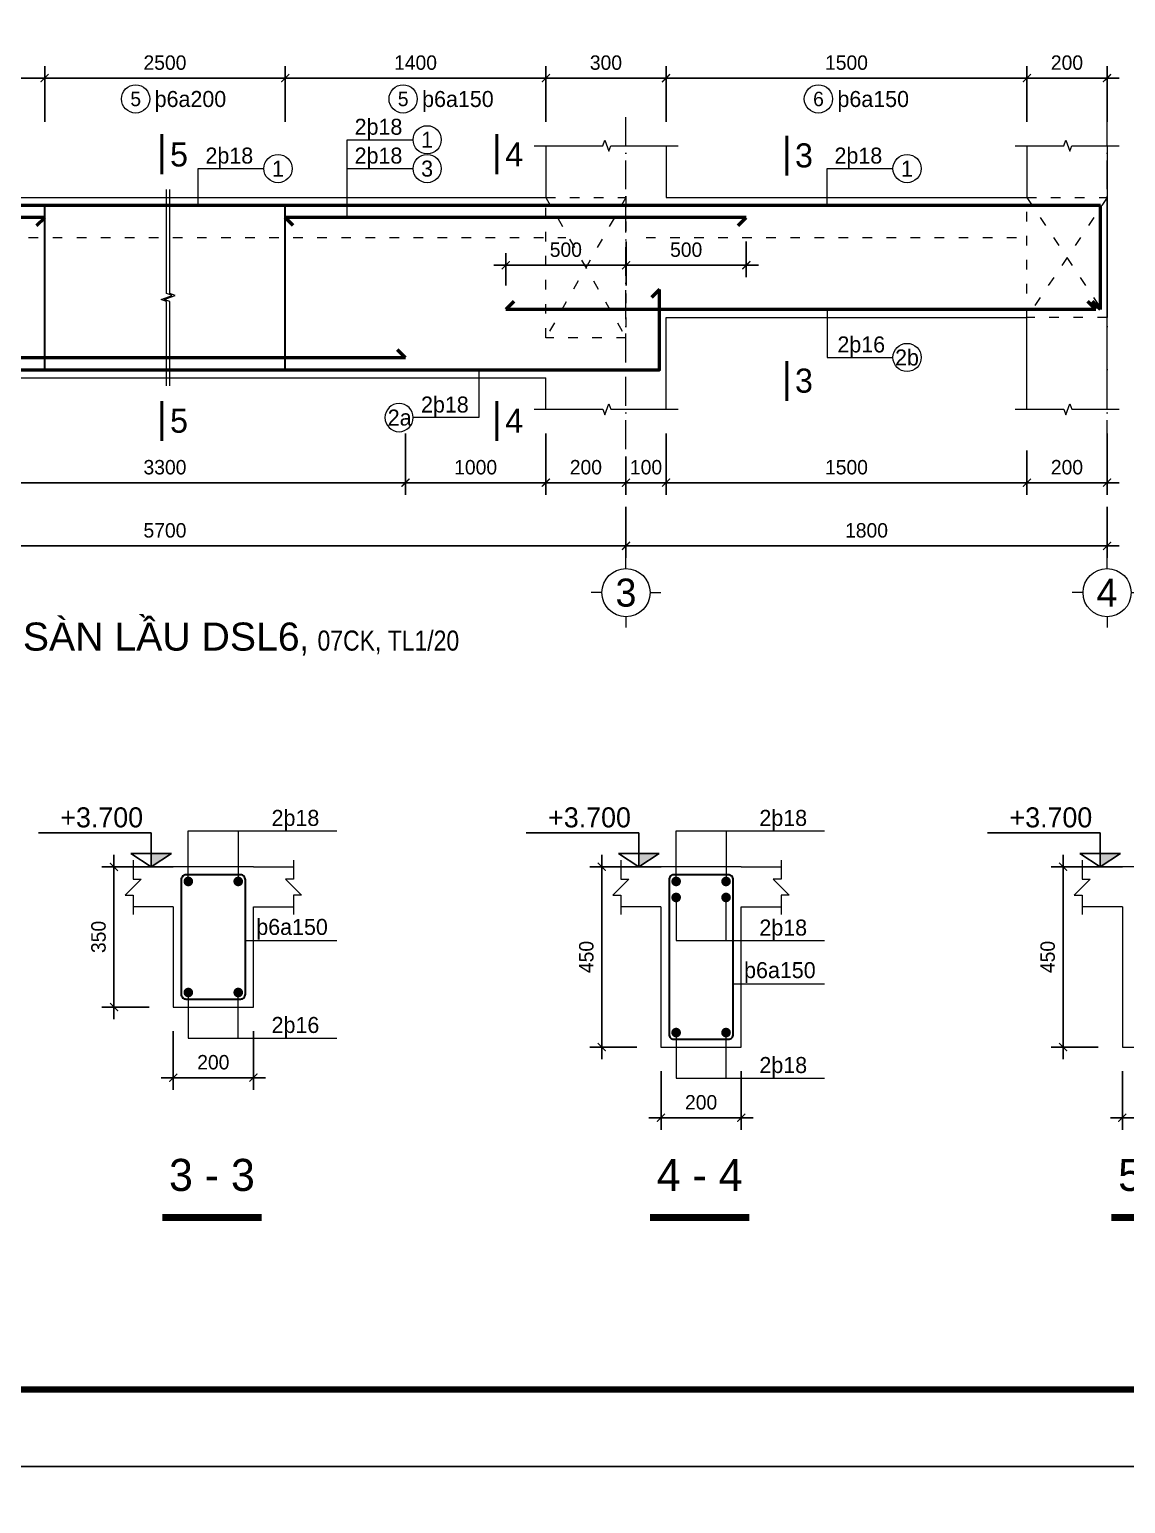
# Model space of a CAD drawing. Header units: inches. Extents: x 566748 to 757280, y 592180 to 740680.
# Drawn here: x 664942 to 678611, y 651119 to 669511 of the extents above; entities that cross this region are included whole.
import ezdxf
from ezdxf.enums import TextEntityAlignment as Align

# ---------------------------------------------------------------- set-up
doc = ezdxf.new("R2010")
doc.units = ezdxf.units.IN
doc.header["$MEASUREMENT"] = 0
doc.linetypes.add('ACAD_ISO03W100', pattern=[30, 12, -18])
doc.linetypes.add('ACAD_ISO10W100', pattern=[18, 12, -3, 0, -3])
doc.layers.add('LAYER7', color=7, linetype='Continuous')
doc.layers.add('TEXT', color=4, linetype='Continuous')
for name, color, linetype, lineweight in [('NET CB', 2, 'Continuous', 20), ('NET GHI CHU', 7, 'Continuous', 13), ('NET KICH THUOC', 9, 'Continuous', 13), ('NET THEP DAI', 3, 'Continuous', 30), ('NET THEP DOC', 1, 'Continuous', 50), ('NET TRUC', 8, 'ACAD_ISO10W100', 9)]:
    doc.layers.add(name, color=color, linetype=linetype, lineweight=lineweight)
doc.styles.add('A', font='Fonts5.ttf', dxfattribs={"height": 100})
doc.styles.add('A2', font='Fonts5.ttf', dxfattribs={"height": 600})
doc.styles.add('HELVE-KT', font='VHELVEN0.TTF')
doc.styles.add('ISO', font='Fonts5.ttf')
doc.styles.add('NHIEN', font='Fonts5.ttf', dxfattribs={"height": 0.2})
doc.styles.add('TEXT', font='Fonts5.ttf')
doc.styles.add('VNIHELVE', font='Fonts5.ttf', dxfattribs={"height": 180})
doc.dimstyles.new('M 1-20', dxfattribs={"dimscale": 100, "dimtxt": 2, "dimasz": 1, "dimexe": 1.5, "dimexo": 3, "dimgap": 1, "dimtad": 1, "dimdec": 0, "dimlfac": 0.2, "dimtxsty": 'VNIHELVE', "dimblk": 'ARCHTICK', "dimcen": 2.5, "dimdle": 1.5, "dimclrd": 256, "dimclre": 256, "dimclrt": 256, "dimadec": 0, "dimazin": 0, "dimtfac": 1, "dimtdec": 0, "dimtix": 1, "dimtmove": 0, "dimatfit": 3, "dimldrblk": 'ARCHTICK', "dimfxl": 7, "dimfxlon": 1, "dimarcsym": 1})

# ---------------------------------------------------------------- blocks, each defined once
blk = doc.blocks.new('_ArchTick')
at = {"color": 0, "linetype": 'ByBlock', "const_width": 0.15}
blk.add_lwpolyline([(-0.5, -0.5), (0.5, 0.5)], dxfattribs=at)
blk = doc.blocks.new('*D454')
at = {"layer": 'Defpoints', "color": 0}
for p in [(660881, 663856), (672381, 663856), (660881, 663068)]:
    blk.add_point(p, dxfattribs=at)
at = {"layer": 'NET KICH THUOC', "lineweight": -2}
for p, q in [((660881, 663556), (660881, 662918)), ((672381, 663556), (672381, 662918)), ((672531, 663068), (660731, 663068))]:
    blk.add_line(p, q, dxfattribs=at)
at = {"layer": 'NET KICH THUOC', "lineweight": -2, "xscale": 100, "yscale": 100, "zscale": 100, "rotation": 180}
blk.add_blockref('_ArchTick', (660881, 663068), dxfattribs=at)
at = {"layer": 'NET KICH THUOC', "lineweight": -2, "xscale": 100, "yscale": 100, "zscale": 100}
blk.add_blockref('_ArchTick', (672381, 663068), dxfattribs=at)
at = {"layer": 'NET KICH THUOC', "insert": (666631, 663260), "char_height": 180, "attachment_point": 5, "style": 'VNIHELVE'}
blk.add_mtext('5700', dxfattribs=at)
blk = doc.blocks.new('*D455')
at = {"layer": 'Defpoints', "color": 0}
for p in [(671381, 664771), (672381, 664482), (671381, 663856)]:
    blk.add_point(p, dxfattribs=at)
at = {"layer": 'NET KICH THUOC', "lineweight": -2}
for p, q in [((671381, 664471), (671381, 663706)), ((672381, 664182), (672381, 663706)), ((672531, 663856), (671231, 663856))]:
    blk.add_line(p, q, dxfattribs=at)
at = {"layer": 'NET KICH THUOC', "lineweight": -2, "xscale": 100, "yscale": 100, "zscale": 100, "rotation": 180}
blk.add_blockref('_ArchTick', (671381, 663856), dxfattribs=at)
at = {"layer": 'NET KICH THUOC', "lineweight": -2, "xscale": 100, "yscale": 100, "zscale": 100}
blk.add_blockref('_ArchTick', (672381, 663856), dxfattribs=at)
at = {"layer": 'NET KICH THUOC', "insert": (671881, 664048), "char_height": 180, "attachment_point": 5, "style": 'VNIHELVE'}
blk.add_mtext('200', dxfattribs=at)
blk = doc.blocks.new('*D456')
at = {"layer": 'Defpoints', "color": 0}
for p in [(672381, 663856), (678381, 663856), (672381, 663068)]:
    blk.add_point(p, dxfattribs=at)
at = {"layer": 'NET KICH THUOC', "lineweight": -2}
for p, q in [((672381, 663556), (672381, 662918)), ((678381, 663556), (678381, 662918)), ((678531, 663068), (672231, 663068))]:
    blk.add_line(p, q, dxfattribs=at)
at = {"layer": 'NET KICH THUOC', "lineweight": -2, "xscale": 100, "yscale": 100, "zscale": 100, "rotation": 180}
blk.add_blockref('_ArchTick', (672381, 663068), dxfattribs=at)
at = {"layer": 'NET KICH THUOC', "lineweight": -2, "xscale": 100, "yscale": 100, "zscale": 100}
blk.add_blockref('_ArchTick', (678381, 663068), dxfattribs=at)
at = {"layer": 'NET KICH THUOC', "insert": (675381, 663260), "char_height": 180, "attachment_point": 5, "style": 'VNIHELVE'}
blk.add_mtext('1800', dxfattribs=at)
blk = doc.blocks.new('TRUC')
at = {"layer": 'NET GHI CHU'}
for p, q in [((-228.077, -72.542), (-228.077, -72.442)), ((-228.302, -72.767), (-228.402, -72.767)), ((-227.852, -72.767), (-227.752, -72.767)), ((-228.077, -72.992), (-228.077, -73.092))]:
    blk.add_line(p, q, dxfattribs=at)
blk.add_circle((-228.077, -72.767), 0.225, dxfattribs=at)
at = {"layer": 'NET GHI CHU', "style": 'HELVE-KT'}
blk.add_attdef('A', text='', height=0.3, dxfattribs=at).set_placement((-228.077, -72.767), align=Align.MIDDLE_CENTER)
blk = doc.blocks.new('*D457')
at = {"layer": 'Defpoints', "color": 0}
for p in [(677381, 668904), (677381, 668059), (678381, 668059)]:
    blk.add_point(p, dxfattribs=at)
at = {"layer": 'NET KICH THUOC', "lineweight": -2}
for p, q in [((678531, 668904), (677231, 668904)), ((677381, 668359), (677381, 669054)), ((678381, 668359), (678381, 669054))]:
    blk.add_line(p, q, dxfattribs=at)
at = {"layer": 'NET KICH THUOC', "lineweight": -2, "xscale": 100, "yscale": 100, "zscale": 100, "rotation": 180}
blk.add_blockref('_ArchTick', (677381, 668904), dxfattribs=at)
at = {"layer": 'NET KICH THUOC', "lineweight": -2, "xscale": 100, "yscale": 100, "zscale": 100}
blk.add_blockref('_ArchTick', (678381, 668904), dxfattribs=at)
at = {"layer": 'NET KICH THUOC', "insert": (677881, 669096), "char_height": 180, "attachment_point": 5, "style": 'VNIHELVE'}
blk.add_mtext('200', dxfattribs=at)
blk = doc.blocks.new('*D458')
at = {"layer": 'Defpoints', "color": 0}
for p in [(672881, 668904), (672881, 668059), (677381, 668059)]:
    blk.add_point(p, dxfattribs=at)
at = {"layer": 'NET KICH THUOC', "lineweight": -2}
for p, q in [((677531, 668904), (672731, 668904)), ((672881, 668359), (672881, 669054)), ((677381, 668359), (677381, 669054))]:
    blk.add_line(p, q, dxfattribs=at)
at = {"layer": 'NET KICH THUOC', "lineweight": -2, "xscale": 100, "yscale": 100, "zscale": 100, "rotation": 180}
blk.add_blockref('_ArchTick', (672881, 668904), dxfattribs=at)
at = {"layer": 'NET KICH THUOC', "lineweight": -2, "xscale": 100, "yscale": 100, "zscale": 100}
blk.add_blockref('_ArchTick', (677381, 668904), dxfattribs=at)
at = {"layer": 'NET KICH THUOC', "insert": (675131, 669096), "char_height": 180, "attachment_point": 5, "style": 'VNIHELVE'}
blk.add_mtext('1500', dxfattribs=at)
blk = doc.blocks.new('DS THEP')
blk.add_circle((220, 0), 220)
at = {"style": 'A2'}
blk.add_attdef('ENTER', text='', height=250, dxfattribs=at).set_placement((220, 0), align=Align.MIDDLE_CENTER)
blk = doc.blocks.new('*D459')
at = {"layer": 'Defpoints', "color": 0}
for p in [(661881, 668904), (661881, 668059), (665131, 668059)]:
    blk.add_point(p, dxfattribs=at)
at = {"layer": 'NET KICH THUOC', "lineweight": -2}
for p, q in [((665281, 668904), (661731, 668904)), ((661881, 668359), (661881, 669054)), ((665131, 668359), (665131, 669054))]:
    blk.add_line(p, q, dxfattribs=at)
at = {"layer": 'NET KICH THUOC', "lineweight": -2, "xscale": 100, "yscale": 100, "zscale": 100, "rotation": 180}
blk.add_blockref('_ArchTick', (661881, 668904), dxfattribs=at)
at = {"layer": 'NET KICH THUOC', "lineweight": -2, "xscale": 100, "yscale": 100, "zscale": 100}
blk.add_blockref('_ArchTick', (665131, 668904), dxfattribs=at)
at = {"layer": 'NET KICH THUOC', "insert": (663506, 669096), "char_height": 180, "attachment_point": 5, "style": 'VNIHELVE'}
blk.add_mtext('1400', dxfattribs=at)
blk = doc.blocks.new('*D460')
at = {"layer": 'Defpoints', "color": 0}
for p in [(671381, 668904), (668131, 668059), (671381, 668059)]:
    blk.add_point(p, dxfattribs=at)
at = {"layer": 'NET KICH THUOC', "lineweight": -2}
for p, q in [((667981, 668904), (671531, 668904)), ((668131, 668359), (668131, 669054)), ((671381, 668359), (671381, 669054))]:
    blk.add_line(p, q, dxfattribs=at)
at = {"layer": 'NET KICH THUOC', "lineweight": -2, "xscale": 100, "yscale": 100, "zscale": 100, "rotation": 180}
blk.add_blockref('_ArchTick', (668131, 668904), dxfattribs=at)
at = {"layer": 'NET KICH THUOC', "lineweight": -2, "xscale": 100, "yscale": 100, "zscale": 100}
blk.add_blockref('_ArchTick', (671381, 668904), dxfattribs=at)
at = {"layer": 'NET KICH THUOC', "insert": (669756, 669096), "char_height": 180, "attachment_point": 5, "style": 'VNIHELVE'}
blk.add_mtext('1400', dxfattribs=at)
blk = doc.blocks.new('*D461')
at = {"layer": 'Defpoints', "color": 0}
for p in [(668131, 668904), (665131, 668059), (668131, 668059)]:
    blk.add_point(p, dxfattribs=at)
at = {"layer": 'NET KICH THUOC', "lineweight": -2}
for p, q in [((664981, 668904), (668281, 668904)), ((665131, 668359), (665131, 669054)), ((668131, 668359), (668131, 669054))]:
    blk.add_line(p, q, dxfattribs=at)
at = {"layer": 'NET KICH THUOC', "lineweight": -2, "xscale": 100, "yscale": 100, "zscale": 100, "rotation": 180}
blk.add_blockref('_ArchTick', (665131, 668904), dxfattribs=at)
at = {"layer": 'NET KICH THUOC', "lineweight": -2, "xscale": 100, "yscale": 100, "zscale": 100}
blk.add_blockref('_ArchTick', (668131, 668904), dxfattribs=at)
at = {"layer": 'NET KICH THUOC', "insert": (666631, 669096), "char_height": 180, "attachment_point": 5, "style": 'VNIHELVE'}
blk.add_mtext('2500', dxfattribs=at)
blk = doc.blocks.new('MCD')
at = {"layer": 'NET GHI CHU'}
blk.add_lwpolyline([(0, 667, 50, 50, 0), (0, 0, 0, 0, 0)], format="xyseb", dxfattribs=at)
at = {"layer": 'TEXT', "linetype": 'ACAD_ISO03W100', "style": 'TEXT'}
blk.add_attdef('MCD', (139, 128), '', height=400, dxfattribs=at)
blk = doc.blocks.new('*D464')
at = {"layer": 'Defpoints', "color": 0}
for p in [(669631, 664771), (671381, 664771), (671381, 663856)]:
    blk.add_point(p, dxfattribs=at)
at = {"layer": 'NET KICH THUOC', "lineweight": -2}
for p, q in [((669631, 664471), (669631, 663706)), ((671381, 664471), (671381, 663706)), ((669481, 663856), (671531, 663856))]:
    blk.add_line(p, q, dxfattribs=at)
at = {"layer": 'NET KICH THUOC', "lineweight": -2, "xscale": 100, "yscale": 100, "zscale": 100, "rotation": 180}
blk.add_blockref('_ArchTick', (669631, 663856), dxfattribs=at)
at = {"layer": 'NET KICH THUOC', "lineweight": -2, "xscale": 100, "yscale": 100, "zscale": 100}
blk.add_blockref('_ArchTick', (671381, 663856), dxfattribs=at)
at = {"layer": 'NET KICH THUOC', "insert": (670506, 664048), "char_height": 180, "attachment_point": 5, "style": 'VNIHELVE'}
blk.add_mtext('1000', dxfattribs=at)
blk = doc.blocks.new('*D466')
at = {"layer": 'Defpoints', "color": 0}
for p in [(663631, 664771), (669631, 664771), (669631, 663856)]:
    blk.add_point(p, dxfattribs=at)
at = {"layer": 'NET KICH THUOC', "lineweight": -2}
for p, q in [((663631, 664471), (663631, 663706)), ((669631, 664471), (669631, 663706)), ((663481, 663856), (669781, 663856))]:
    blk.add_line(p, q, dxfattribs=at)
at = {"layer": 'NET KICH THUOC', "lineweight": -2, "xscale": 100, "yscale": 100, "zscale": 100, "rotation": 180}
blk.add_blockref('_ArchTick', (663631, 663856), dxfattribs=at)
at = {"layer": 'NET KICH THUOC', "lineweight": -2, "xscale": 100, "yscale": 100, "zscale": 100}
blk.add_blockref('_ArchTick', (669631, 663856), dxfattribs=at)
at = {"layer": 'NET KICH THUOC', "insert": (666631, 664048), "char_height": 180, "attachment_point": 5, "style": 'VNIHELVE'}
blk.add_mtext('3300', dxfattribs=at)
blk = doc.blocks.new('*D467')
at = {"layer": 'Defpoints', "color": 0}
for p in [(672881, 664771), (677381, 664556), (677381, 663856)]:
    blk.add_point(p, dxfattribs=at)
at = {"layer": 'NET KICH THUOC', "lineweight": -2}
for p, q in [((672881, 664471), (672881, 663706)), ((677381, 664256), (677381, 663706)), ((672731, 663856), (677531, 663856))]:
    blk.add_line(p, q, dxfattribs=at)
at = {"layer": 'NET KICH THUOC', "lineweight": -2, "xscale": 100, "yscale": 100, "zscale": 100, "rotation": 180}
blk.add_blockref('_ArchTick', (672881, 663856), dxfattribs=at)
at = {"layer": 'NET KICH THUOC', "lineweight": -2, "xscale": 100, "yscale": 100, "zscale": 100}
blk.add_blockref('_ArchTick', (677381, 663856), dxfattribs=at)
at = {"layer": 'NET KICH THUOC', "insert": (675131, 664048), "char_height": 180, "attachment_point": 5, "style": 'VNIHELVE'}
blk.add_mtext('1500', dxfattribs=at)
blk = doc.blocks.new('*D470')
at = {"layer": 'Defpoints', "color": 0}
for p in [(672881, 664771), (672381, 664482), (672881, 663856)]:
    blk.add_point(p, dxfattribs=at)
at = {"layer": 'NET KICH THUOC', "lineweight": -2}
for p, q in [((672881, 664471), (672881, 663706)), ((672381, 664182), (672381, 663706)), ((672381, 663856), (672281, 663856)), ((672381, 663856), (672881, 663856)), ((672881, 663856), (672981, 663856))]:
    blk.add_line(p, q, dxfattribs=at)
at = {"layer": 'NET KICH THUOC', "lineweight": -2, "xscale": 100, "yscale": 100, "zscale": 100}
blk.add_blockref('_ArchTick', (672381, 663856), dxfattribs=at)
at = {"layer": 'NET KICH THUOC', "lineweight": -2, "xscale": 100, "yscale": 100, "zscale": 100, "rotation": 180}
blk.add_blockref('_ArchTick', (672881, 663856), dxfattribs=at)
at = {"layer": 'NET KICH THUOC', "insert": (672631, 664048), "char_height": 180, "attachment_point": 5, "style": 'VNIHELVE'}
blk.add_mtext('100', dxfattribs=at)
blk = doc.blocks.new('*D471')
at = {"layer": 'Defpoints', "color": 0}
for p in [(678381, 664771), (677381, 664556), (678381, 663856)]:
    blk.add_point(p, dxfattribs=at)
at = {"layer": 'NET KICH THUOC', "lineweight": -2}
for p, q in [((678381, 664471), (678381, 663706)), ((677381, 664256), (677381, 663706)), ((677231, 663856), (678531, 663856))]:
    blk.add_line(p, q, dxfattribs=at)
at = {"layer": 'NET KICH THUOC', "lineweight": -2, "xscale": 100, "yscale": 100, "zscale": 100, "rotation": 180}
blk.add_blockref('_ArchTick', (677381, 663856), dxfattribs=at)
at = {"layer": 'NET KICH THUOC', "lineweight": -2, "xscale": 100, "yscale": 100, "zscale": 100}
blk.add_blockref('_ArchTick', (678381, 663856), dxfattribs=at)
at = {"layer": 'NET KICH THUOC', "insert": (677881, 664048), "char_height": 180, "attachment_point": 5, "style": 'VNIHELVE'}
blk.add_mtext('200', dxfattribs=at)
blk = doc.blocks.new('*D475')
at = {"layer": 'Defpoints', "color": 0}
for p in [(672382, 667165), (672382, 666570), (670881, 666015)]:
    blk.add_point(p, dxfattribs=at)
at = {"layer": 'NET KICH THUOC', "lineweight": -2}
for p, q in [((670881, 666315), (670881, 666720)), ((672382, 666865), (672382, 666420)), ((670731, 666570), (672532, 666570))]:
    blk.add_line(p, q, dxfattribs=at)
at = {"layer": 'NET KICH THUOC', "lineweight": -2, "xscale": 100, "yscale": 100, "zscale": 100, "rotation": 180}
blk.add_blockref('_ArchTick', (670881, 666570), dxfattribs=at)
at = {"layer": 'NET KICH THUOC', "lineweight": -2, "xscale": 100, "yscale": 100, "zscale": 100}
blk.add_blockref('_ArchTick', (672382, 666570), dxfattribs=at)
at = {"layer": 'NET KICH THUOC', "insert": (671631, 666762), "char_height": 180, "attachment_point": 5, "style": 'VNIHELVE'}
blk.add_mtext('500', dxfattribs=at)
blk = doc.blocks.new('*D476')
at = {"layer": 'Defpoints', "color": 0}
for p in [(673882, 667165), (673882, 666570), (672382, 666015)]:
    blk.add_point(p, dxfattribs=at)
at = {"layer": 'NET KICH THUOC', "lineweight": -2}
for p, q in [((672382, 666315), (672382, 666720)), ((673882, 666865), (673882, 666420)), ((672232, 666570), (674032, 666570))]:
    blk.add_line(p, q, dxfattribs=at)
at = {"layer": 'NET KICH THUOC', "lineweight": -2, "xscale": 100, "yscale": 100, "zscale": 100, "rotation": 180}
blk.add_blockref('_ArchTick', (672382, 666570), dxfattribs=at)
at = {"layer": 'NET KICH THUOC', "lineweight": -2, "xscale": 100, "yscale": 100, "zscale": 100}
blk.add_blockref('_ArchTick', (673882, 666570), dxfattribs=at)
at = {"layer": 'NET KICH THUOC', "insert": (673132, 666762), "char_height": 180, "attachment_point": 5, "style": 'VNIHELVE'}
blk.add_mtext('500', dxfattribs=at)
blk = doc.blocks.new('*D478')
at = {"layer": 'Defpoints', "color": 0}
for p in [(672881, 668904), (671381, 668059), (672881, 668059)]:
    blk.add_point(p, dxfattribs=at)
at = {"layer": 'NET KICH THUOC', "lineweight": -2}
for p, q in [((671231, 668904), (673031, 668904)), ((671381, 668359), (671381, 669054)), ((672881, 668359), (672881, 669054))]:
    blk.add_line(p, q, dxfattribs=at)
at = {"layer": 'NET KICH THUOC', "lineweight": -2, "xscale": 100, "yscale": 100, "zscale": 100, "rotation": 180}
blk.add_blockref('_ArchTick', (671381, 668904), dxfattribs=at)
at = {"layer": 'NET KICH THUOC', "lineweight": -2, "xscale": 100, "yscale": 100, "zscale": 100}
blk.add_blockref('_ArchTick', (672881, 668904), dxfattribs=at)
at = {"layer": 'NET KICH THUOC', "insert": (672131, 669096), "char_height": 180, "attachment_point": 5, "style": 'VNIHELVE'}
blk.add_mtext('300', dxfattribs=at)
blk = doc.blocks.new('*D481')
at = {"layer": 'Defpoints', "color": 0}
for p in [(672079, 659063), (672818, 659063), (672818, 656813)]:
    blk.add_point(p, dxfattribs=at)
at = {"layer": 'NET KICH THUOC', "lineweight": -2}
for p, q in [((672079, 656663), (672079, 659213)), ((672518, 659063), (671929, 659063)), ((672518, 656813), (671929, 656813))]:
    blk.add_line(p, q, dxfattribs=at)
at = {"layer": 'NET KICH THUOC', "lineweight": -2, "xscale": 100, "yscale": 100, "zscale": 100}
for p, rotation in [((672079, 659063), 90), ((672079, 656813), 270)]:
    blk.add_blockref('_ArchTick', p, dxfattribs=dict(at, rotation=rotation))
at = {"layer": 'NET KICH THUOC', "insert": (671887, 657938), "char_height": 180, "attachment_point": 5, "rotation": 90, "style": 'VNIHELVE'}
blk.add_mtext('450', dxfattribs=at)
blk = doc.blocks.new('*D482')
at = {"layer": 'Defpoints', "color": 0}
for p in [(672818, 656813), (673818, 656813), (673818, 655932)]:
    blk.add_point(p, dxfattribs=at)
at = {"layer": 'NET KICH THUOC', "lineweight": -2}
for p, q in [((672818, 656513), (672818, 655782)), ((673818, 656513), (673818, 655782)), ((672668, 655932), (673968, 655932))]:
    blk.add_line(p, q, dxfattribs=at)
at = {"layer": 'NET KICH THUOC', "lineweight": -2, "xscale": 100, "yscale": 100, "zscale": 100, "rotation": 180}
blk.add_blockref('_ArchTick', (672818, 655932), dxfattribs=at)
at = {"layer": 'NET KICH THUOC', "lineweight": -2, "xscale": 100, "yscale": 100, "zscale": 100}
blk.add_blockref('_ArchTick', (673818, 655932), dxfattribs=at)
at = {"layer": 'NET KICH THUOC', "insert": (673318, 656124), "char_height": 180, "attachment_point": 5, "style": 'VNIHELVE'}
blk.add_mtext('200', dxfattribs=at)
blk = doc.blocks.new('MCN')
at = {"layer": 'NET GHI CHU'}
blk.add_lwpolyline([(-88.4, 0, 12.5, 12.5, 0), (88.4, 0, 0, 0, 0)], format="xyseb", dxfattribs=at)
at = {"layer": 'TEXT', "style": 'A', "flags": 4}
blk.add_attdef('MC', text='', height=100, dxfattribs=at).set_placement((0, 75.8), align=Align.MIDDLE_CENTER)
blk = doc.blocks.new('*D483')
at = {"layer": 'Defpoints', "color": 0}
for p in [(677833, 659063), (678572, 659063), (678572, 656813)]:
    blk.add_point(p, dxfattribs=at)
at = {"layer": 'NET KICH THUOC', "lineweight": -2}
for p, q in [((677833, 656663), (677833, 659213)), ((678272, 659063), (677683, 659063)), ((678272, 656813), (677683, 656813))]:
    blk.add_line(p, q, dxfattribs=at)
at = {"layer": 'NET KICH THUOC', "lineweight": -2, "xscale": 100, "yscale": 100, "zscale": 100}
for p, rotation in [((677833, 659063), 90), ((677833, 656813), 270)]:
    blk.add_blockref('_ArchTick', p, dxfattribs=dict(at, rotation=rotation))
at = {"layer": 'NET KICH THUOC', "insert": (677641, 657938), "char_height": 180, "attachment_point": 5, "rotation": 90, "style": 'VNIHELVE'}
blk.add_mtext('450', dxfattribs=at)
blk = doc.blocks.new('*D484')
at = {"layer": 'Defpoints', "color": 0}
for p in [(678572, 656813), (679572, 656813), (679572, 655932)]:
    blk.add_point(p, dxfattribs=at)
at = {"layer": 'NET KICH THUOC', "lineweight": -2}
for p, q in [((678572, 656513), (678572, 655782)), ((679572, 656513), (679572, 655782)), ((678422, 655932), (679722, 655932))]:
    blk.add_line(p, q, dxfattribs=at)
at = {"layer": 'NET KICH THUOC', "lineweight": -2, "xscale": 100, "yscale": 100, "zscale": 100, "rotation": 180}
blk.add_blockref('_ArchTick', (678572, 655932), dxfattribs=at)
at = {"layer": 'NET KICH THUOC', "lineweight": -2, "xscale": 100, "yscale": 100, "zscale": 100}
blk.add_blockref('_ArchTick', (679572, 655932), dxfattribs=at)
at = {"layer": 'NET KICH THUOC', "insert": (679072, 656124), "char_height": 180, "attachment_point": 5, "style": 'VNIHELVE'}
blk.add_mtext('200', dxfattribs=at)
blk = doc.blocks.new('*D485')
at = {"layer": 'Defpoints', "color": 0}
for p in [(665995, 659063), (666734, 659063), (666734, 657313)]:
    blk.add_point(p, dxfattribs=at)
at = {"layer": 'NET KICH THUOC', "lineweight": -2}
for p, q in [((665995, 657163), (665995, 659213)), ((666434, 659063), (665845, 659063)), ((666434, 657313), (665845, 657313))]:
    blk.add_line(p, q, dxfattribs=at)
at = {"layer": 'NET KICH THUOC', "lineweight": -2, "xscale": 100, "yscale": 100, "zscale": 100}
for p, rotation in [((665995, 659063), 90), ((665995, 657313), 270)]:
    blk.add_blockref('_ArchTick', p, dxfattribs=dict(at, rotation=rotation))
at = {"layer": 'NET KICH THUOC', "insert": (665803, 658188), "char_height": 180, "attachment_point": 5, "rotation": 90, "style": 'VNIHELVE'}
blk.add_mtext('350', dxfattribs=at)
blk = doc.blocks.new('*D486')
at = {"layer": 'Defpoints', "color": 0}
for p in [(666734, 657313), (667734, 657313), (667734, 656432)]:
    blk.add_point(p, dxfattribs=at)
at = {"layer": 'NET KICH THUOC', "lineweight": -2}
for p, q in [((666734, 657013), (666734, 656282)), ((667734, 657013), (667734, 656282)), ((666584, 656432), (667884, 656432))]:
    blk.add_line(p, q, dxfattribs=at)
at = {"layer": 'NET KICH THUOC', "lineweight": -2, "xscale": 100, "yscale": 100, "zscale": 100, "rotation": 180}
blk.add_blockref('_ArchTick', (666734, 656432), dxfattribs=at)
at = {"layer": 'NET KICH THUOC', "lineweight": -2, "xscale": 100, "yscale": 100, "zscale": 100}
blk.add_blockref('_ArchTick', (667734, 656432), dxfattribs=at)
at = {"layer": 'NET KICH THUOC', "insert": (667234, 656624), "char_height": 180, "attachment_point": 5, "style": 'VNIHELVE'}
blk.add_mtext('200', dxfattribs=at)
blk = doc.blocks.new('CT P')
at = {"color": 7}
for p, q in [((0, 423), (1406, 423)), ((0, 0), (0, 423)), ((0, 0), (-253, 168)), ((253, 168), (-253, 168)), ((0, 0), (253, 168))]:
    blk.add_line(p, q, dxfattribs=at)
at = {"color": 8}
blk.add_line((276, 0), (-276, 0), dxfattribs=at)
at = {"color": 7}
blk.add_solid([(0, 0), (-253, 168), (0, 168)], dxfattribs=at)
at = {"color": 7, "style": 'TEXT', "flags": 4}
blk.add_attdef('CODE', (258, 492), '', height=250, dxfattribs=at)

msp = doc.modelspace()

# ---------------------------------------------------------------- linework, layer by layer
at = {"layer": 'Defpoints', "linetype": 'Continuous', "ltscale": 0.08}
for points in [[(650748.3, 651580.3), (692748.3, 651580.3), (692748.3, 681280.3), (650748.3, 681280.3)], [(650748.3, 621880.3), (692748.3, 621880.3), (692748.3, 651580.3), (650748.3, 651580.3)]]:
    msp.add_lwpolyline(points, close=True, dxfattribs=at)
at = {"layer": 'LAYER7', "linetype": 'Continuous', "const_width": 80}
msp.add_lwpolyline([(691748.3, 680317.8), (652548.3, 680317.8), (652548.3, 652542.9), (691748.3, 652542.9)], close=True, dxfattribs=at)
at = {"layer": 'NET CB', "ltscale": 800}
for points in [[(671380.9, 668059.3), (671380.9, 667415.3)], [(672880.9, 668059.3), (672880.9, 667415.3)], [(677380.9, 668059.3), (677380.9, 667415.3)], [(678380.9, 668059.3), (678380.9, 665915.3)], [(661880.9, 667415.3), (671380.9, 667415.3)], [(672880.9, 667415.3), (677380.9, 667415.3)], [(678380.9, 664771.3), (678380.9, 667415.3)], [(672880.9, 665915.3), (677380.9, 665915.3)], [(672880.9, 664771.3), (672880.9, 665915.3)], [(677380.9, 664771.3), (677380.9, 665915.3)], [(661880.9, 665165.3), (671380.9, 665165.3)], [(671380.9, 664771.3), (671380.9, 665165.3)], [(667733.6, 659062.8), (666733.6, 659062.8)], [(673817.8, 659062.8), (672817.8, 659062.8)], [(679571.8, 659062.8), (678571.8, 659062.8)], [(666733.6, 658562.8), (666733.6, 657312.8), (667733.6, 657312.8), (667733.6, 658562.8)], [(672817.8, 658562.8), (672817.8, 656812.8), (673817.8, 656812.8), (673817.8, 658562.8)], [(678571.8, 658562.8), (678571.8, 656812.8), (679571.8, 656812.8), (679571.8, 658562.8)]]:
    msp.add_lwpolyline(points, dxfattribs=at)
at = {"layer": 'NET CB'}
for points in [[(666733.6, 659062.8), (666233.6, 659062.8)], [(667733.6, 659062.8), (668233.6, 659062.8)], [(672817.8, 659062.8), (672317.8, 659062.8)], [(673817.8, 659062.8), (674317.8, 659062.8)], [(678571.8, 659062.8), (678071.8, 659062.8)], [(666733.6, 658562.8), (666233.6, 658562.8)], [(667733.6, 658562.8), (668233.6, 658562.8)], [(672817.8, 658562.8), (672317.8, 658562.8)], [(673817.8, 658562.8), (674317.8, 658562.8)], [(678571.8, 658562.8), (678071.8, 658562.8)]]:
    msp.add_lwpolyline(points, dxfattribs=at)
at = {"layer": 'NET GHI CHU', "color": 7}
for points in [[(668905.4, 667524.8), (668905.4, 668134.2), (669725.5, 668134.2)], [(667044.9, 667315.3), (667044.9, 667774.8), (667865, 667774.8)], [(668905.4, 667165.3), (668905.4, 667774.8), (669725.5, 667774.8)], [(674890.4, 667315.3), (674890.4, 667774.8), (675710.5, 667774.8)], [(674890.4, 666015.3), (674890.4, 665418.3), (675710.5, 665418.3)], [(670547.4, 665265.3), (670547.4, 664668.3), (669727.3, 664668.3)], [(666922.5, 658880.7), (666922.5, 659510.8), (668773.6, 659510.8)], [(667544.8, 659510.8), (667544.8, 658880.7)], [(673006.6, 658880.7), (673006.6, 659510.8), (674857.7, 659510.8)], [(673628.9, 659510.8), (673628.9, 658880.7)], [(673006.6, 658680.7), (673006.6, 658142.5), (674857.7, 658142.5)], [(673628.9, 658142.5), (673628.9, 658680.7)], [(667633.6, 658144.1), (668773.6, 658144.1)], [(673717.8, 657605.1), (674857.7, 657605.1)], [(666922.5, 657495), (666922.5, 656927.3), (668773.6, 656927.3)], [(667544.8, 656927.3), (667544.8, 657495)], [(673006.6, 656995), (673006.6, 656427.3), (674857.7, 656427.3)], [(673628.9, 656427.3), (673628.9, 656995)]]:
    msp.add_lwpolyline(points, dxfattribs=at)
at = {"layer": 'NET GHI CHU'}
for points in [[(671237, 668059.3), (672091.6, 668059.3), (672116.6, 668128), (672166.6, 667990.6), (672191.6, 668059.3), (673032.9, 668059.3)], [(677237, 668059.3), (677841.6, 668059.3), (677866.6, 668128), (677916.6, 667990.6), (677941.6, 668059.3), (678532.9, 668059.3)], [(671237, 664771.3), (672091.6, 664771.3), (672116.6, 664702.6), (672166.6, 664839.9), (672191.6, 664771.3), (673032.9, 664771.3)], [(677237, 664771.3), (677841.6, 664771.3), (677866.6, 664702.6), (677916.6, 664839.9), (677941.6, 664771.3), (678532.9, 664771.3)]]:
    msp.add_lwpolyline(points, dxfattribs=at)
at = {"layer": 'NET GHI CHU', "linetype": 'Continuous'}
for points in [[(666651.4, 665065.3), (666651.4, 666115.3), (666582.7, 666140.3), (666720, 666190.3), (666651.4, 666215.3), (666651.4, 667515.3)], [(666691.4, 665065.3), (666691.4, 666115.3), (666622.7, 666140.3), (666760, 666190.3), (666691.4, 666215.3), (666691.4, 667515.3)]]:
    msp.add_lwpolyline(points, dxfattribs=at)
at = {"layer": 'NET GHI CHU', "linetype": 'ACAD_ISO03W100', "ltscale": 10}
for points in [[(672380.9, 665665.3), (671380.9, 665665.3), (671380.9, 667415.3), (672380.9, 667415.3)], [(678380.9, 665915.3), (677380.9, 665915.3), (677380.9, 667415.3), (678380.9, 667415.3)]]:
    msp.add_lwpolyline(points, close=True, dxfattribs=at)
for points in [[(671380.9, 667415.3), (672380.9, 665665.3)], [(672380.9, 667415.3), (671380.9, 665665.3)], [(677380.9, 667415.3), (678380.9, 665915.3)], [(678380.9, 667415.3), (677380.9, 665915.3)], [(661630.9, 666915.3), (671630.9, 666915.3)], [(672630.9, 666915.3), (677380.9, 666915.3)]]:
    msp.add_lwpolyline(points, dxfattribs=at)
at = {"layer": 'NET GHI CHU', "extrusion": (0, 0, -1)}
for points in [[(-666233.6, 659146.3), (-666233.6, 658908.7), (-666333.6, 658908.7), (-666133.6, 658708.7), (-666233.6, 658708.7), (-666233.6, 658468.7)], [(-668233.6, 659146.3), (-668233.6, 658908.7), (-668133.6, 658908.7), (-668333.6, 658708.7), (-668233.6, 658708.7), (-668233.6, 658468.7)], [(-672317.8, 659146.3), (-672317.8, 658908.7), (-672417.8, 658908.7), (-672217.8, 658708.7), (-672317.8, 658708.7), (-672317.8, 658468.7)], [(-674317.8, 659146.3), (-674317.8, 658908.7), (-674217.8, 658908.7), (-674417.8, 658708.7), (-674317.8, 658708.7), (-674317.8, 658468.7)], [(-678071.8, 659146.3), (-678071.8, 658908.7), (-678171.8, 658908.7), (-677971.8, 658708.7), (-678071.8, 658708.7), (-678071.8, 658468.7)]]:
    msp.add_lwpolyline(points, dxfattribs=at)
at = {"layer": 'NET THEP DAI'}
for p, q in [((665130.9, 665265.3), (665130.9, 667315.3)), ((668130.9, 665265.3), (668130.9, 667315.3))]:
    msp.add_line(p, q, dxfattribs=at)
for points in [[(666893.6, 657412.8), (667573.6, 657412.8, 0.4142136), (667633.6, 657472.8), (667633.6, 658902.8, 0.4142136), (667573.6, 658962.8), (666893.6, 658962.8, 0.4142136), (666833.6, 658902.8), (666833.6, 657472.8, 0.4142136)], [(672977.8, 656912.8), (673657.8, 656912.8, 0.4142136), (673717.8, 656972.8), (673717.8, 658902.8, 0.4142136), (673657.8, 658962.8), (672977.8, 658962.8, 0.4142136), (672917.8, 658902.8), (672917.8, 656972.8, 0.4142136)]]:
    msp.add_lwpolyline(points, format="xyb", close=True, dxfattribs=at)
at = {"layer": 'NET THEP DOC'}
for p, q in [((678298.6, 666015.3), (678298.6, 667315.3)), ((678242.9, 666015.3), (670880.9, 666015.3))]:
    msp.add_line(p, q, dxfattribs=at)
for points in [[(678298.6, 667315.3), (654963.2, 667315.3)], [(665130.9, 667165.3), (659380.9, 667165.3)], [(665030.9, 667065.3), (665130.9, 667165.3)], [(668230.9, 667065.3), (668130.9, 667165.3)], [(673880.9, 667165.3), (668130.9, 667165.3)], [(673780.9, 667065.3), (673880.9, 667165.3)], [(660463.2, 666265.3), (660463.2, 665265.3), (672798.6, 665265.3), (672798.6, 666265.3)], [(672798.6, 666265.3), (672698.6, 666165.3)], [(670980.9, 666115.3), (670880.9, 666015.3)], [(678242.9, 666015.3), (678142.9, 666115.3)], [(678298.6, 666015.3), (678198.6, 666115.3)], [(669630.9, 665415.3), (663630.9, 665415.3), (663730.9, 665515.3)], [(669630.9, 665415.3), (669530.9, 665515.3)]]:
    msp.add_lwpolyline(points, dxfattribs=at)
at = {"layer": 'NET THEP DOC', "const_width": 60}
for points in [[(666952.5, 658880.7, 1), (666892.5, 658880.7, 1)], [(667514.8, 658880.7, -1), (667574.8, 658880.7, -1)], [(673036.6, 658880.7, 1), (672976.6, 658880.7, 1)], [(673598.9, 658880.7, -1), (673658.9, 658880.7, -1)], [(673036.6, 658680.7, 1), (672976.6, 658680.7, 1)], [(673598.9, 658680.7, -1), (673658.9, 658680.7, -1)], [(666952.5, 657495, -1), (666892.5, 657495, -1)], [(667514.8, 657495, 1), (667574.8, 657495, 1)], [(673036.6, 656995, -1), (672976.6, 656995, -1)], [(673598.9, 656995, 1), (673658.9, 656995, 1)]]:
    msp.add_lwpolyline(points, format="xyb", close=True, dxfattribs=at)
at = {"layer": 'NET TRUC', "linetype": 'ACAD_ISO10W100', "ltscale": 30}
for points in [[(672380.9, 664276.1), (672380.9, 668464.4)], [(678380.9, 664276.1), (678380.9, 668464.4)]]:
    msp.add_lwpolyline(points, dxfattribs=at)

# ---------------------------------------------------------------- block references
at = {"layer": 'NET GHI CHU', "color": 7}
ref = msp.add_blockref('DS THEP', (666089.5, 668644), dxfattribs=dict(at, xscale=0.8000000000465661, yscale=0.8000000000465661, zscale=0.8000000000465661))
ref.add_attrib('ENTER', '5', dxfattribs={"layer": '0', "height": 180, "style": 'ISO'}).set_placement((666266.1, 668644), align=Align.MIDDLE_CENTER)
ref = msp.add_blockref('DS THEP', (669425.5, 668644), dxfattribs=dict(at, xscale=0.8000000000465661, yscale=0.8000000000465661, zscale=0.8000000000465661))
ref.add_attrib('ENTER', '5', dxfattribs={"layer": '0', "height": 180, "style": 'ISO'}).set_placement((669602.1, 668644), align=Align.MIDDLE_CENTER)
ref = msp.add_blockref('DS THEP', (674605.5, 668644), dxfattribs=dict(at, xscale=0.8000000000465661, yscale=0.8000000000465661, zscale=0.8000000000465661))
ref.add_attrib('ENTER', '6', dxfattribs={"layer": '0', "height": 180, "style": 'ISO'}).set_placement((674782.1, 668644), align=Align.MIDDLE_CENTER)
ref = msp.add_blockref('DS THEP', (669725.5, 668134.2), dxfattribs=dict(at, xscale=0.8000000000465661, yscale=0.8000000000465661, zscale=0.8000000000465661))
ref.add_attrib('ENTER', '1', dxfattribs={"layer": '0', "height": 200, "style": 'ISO'}).set_placement((669901.1, 668134.2), align=Align.MIDDLE_CENTER)
ref = msp.add_blockref('DS THEP', (667865, 667774.8), dxfattribs=dict(at, xscale=0.8000000000465661, yscale=0.8000000000465661, zscale=0.8000000000465661))
ref.add_attrib('ENTER', '1', dxfattribs={"layer": '0', "height": 200, "style": 'ISO'}).set_placement((668040.6, 667774.8), align=Align.MIDDLE_CENTER)
ref = msp.add_blockref('DS THEP', (669725.5, 667774.8), dxfattribs=dict(at, xscale=0.8000000000465661, yscale=0.8000000000465661, zscale=0.8000000000465661))
ref.add_attrib('ENTER', '3', dxfattribs={"layer": '0', "height": 200, "style": 'ISO'}).set_placement((669901.1, 667774.8), align=Align.MIDDLE_CENTER)
ref = msp.add_blockref('DS THEP', (675710.5, 667774.8), dxfattribs=dict(at, xscale=0.8000000000465661, yscale=0.8000000000465661, zscale=0.8000000000465661))
ref.add_attrib('ENTER', '1', dxfattribs={"layer": '0', "height": 200, "style": 'ISO'}).set_placement((675886.1, 667774.8), align=Align.MIDDLE_CENTER)
ref = msp.add_blockref('DS THEP', (675710.5, 665418.3), dxfattribs=dict(at, xscale=0.8000000000465661, yscale=0.8000000000465661, zscale=0.8000000000465661))
ref.add_attrib('ENTER', '2b', dxfattribs={"layer": '0', "height": 200, "style": 'ISO'}).set_placement((675886.1, 665418.3), align=Align.MIDDLE_CENTER)
ref = msp.add_blockref('DS THEP', (669727.3, 664668.3), dxfattribs=dict(at, xscale=-0.8000000000465661, yscale=0.8000000000465661, zscale=0.8000000000465661))
ref.add_attrib('ENTER', '2a', dxfattribs={"layer": '0', "height": 200, "style": 'ISO'}).set_placement((669558.5, 664668.3), align=Align.MIDDLE_CENTER)
at = {"layer": 'NET GHI CHU'}
ref = msp.add_blockref('MCN', (667216.8, 654688.3), dxfattribs=dict(at, xscale=7.003571822075173, yscale=7.003571822075173, zscale=7.003571822075173))
ref.add_attrib('MC', '3 - 3', dxfattribs={"layer": 'TEXT', "height": 400, "style": 'VNIHELVE', "flags": 4}).set_placement((667216.8, 655219.3), align=Align.MIDDLE_CENTER)
ref = msp.add_blockref('MCN', (673300.9, 654688.3), dxfattribs=dict(at, xscale=7.003571822075173, yscale=7.003571822075173, zscale=7.003571822075173))
ref.add_attrib('MC', '4 - 4', dxfattribs={"layer": 'TEXT', "height": 400, "style": 'VNIHELVE', "flags": 4}).set_placement((673300.9, 655219.3), align=Align.MIDDLE_CENTER)
ref = msp.add_blockref('MCN', (679054.9, 654688.3), dxfattribs=dict(at, xscale=7.003571822075173, yscale=7.003571822075173, zscale=7.003571822075173))
ref.add_attrib('MC', '5 - 5', dxfattribs={"layer": 'TEXT', "height": 400, "style": 'VNIHELVE', "flags": 4}).set_placement((679054.9, 655219.3), align=Align.MIDDLE_CENTER)
at = {"layer": 'TEXT'}
ref = msp.add_blockref('MCD', (666591, 667704.8), dxfattribs=dict(at, xscale=0.75, yscale=0.75, zscale=0.75))
ref.add_attrib('MCD', '5', (666695, 667801.1), dxfattribs={"linetype": 'ACAD_ISO03W100', "height": 300, "style": 'VNIHELVE'})
ref = msp.add_blockref('MCD', (670771, 667704.8), dxfattribs=dict(at, xscale=0.75, yscale=0.75, zscale=0.75))
ref.add_attrib('MCD', '4', (670875, 667801.1), dxfattribs={"linetype": 'ACAD_ISO03W100', "height": 300, "style": 'VNIHELVE'})
ref = msp.add_blockref('MCD', (674385.5, 668186.2), dxfattribs=dict(at, xscale=-0.75, yscale=0.75, zscale=0.75, rotation=180))
ref.add_attrib('MCD', '3', (674489.5, 667789.9), dxfattribs={"linetype": 'ACAD_ISO03W100', "height": 300, "style": 'VNIHELVE'})
ref = msp.add_blockref('MCD', (674385.5, 665375.7), dxfattribs=dict(at, xscale=-0.75, yscale=0.75, zscale=0.75, rotation=180))
ref.add_attrib('MCD', '3', (674489.5, 664979.4), dxfattribs={"linetype": 'ACAD_ISO03W100', "height": 300, "style": 'VNIHELVE'})
ref = msp.add_blockref('MCD', (666591, 664875.7), dxfattribs=dict(at, xscale=-0.75, yscale=0.75, zscale=0.75, rotation=180))
ref.add_attrib('MCD', '5', (666695, 664479.4), dxfattribs={"linetype": 'ACAD_ISO03W100', "height": 300, "style": 'VNIHELVE'})
ref = msp.add_blockref('MCD', (670771, 664875.7), dxfattribs=dict(at, xscale=-0.75, yscale=0.75, zscale=0.75, rotation=180))
ref.add_attrib('MCD', '4', (670875, 664479.4), dxfattribs={"linetype": 'ACAD_ISO03W100', "height": 300, "style": 'VNIHELVE'})
at = {"layer": 'TEXT', "linetype": 'Continuous', "ltscale": 0.08}
ref = msp.add_blockref('TRUC', (976483.9, 759506.7), dxfattribs=dict(at, xscale=1333.33333337307, yscale=1333.333333343267, zscale=1333.333333333333))
ref.add_attrib('A', '3', dxfattribs={"layer": '0', "height": 350, "style": 'NHIEN'}).set_placement((672380.9, 662484.6), align=Align.MIDDLE_CENTER)
ref = msp.add_blockref('TRUC', (982483.9, 759506.7), dxfattribs=dict(at, xscale=1333.33333337307, yscale=1333.333333343267, zscale=1333.333333333333))
ref.add_attrib('A', '4', dxfattribs={"layer": '0', "height": 350, "style": 'NHIEN'}).set_placement((678380.9, 662484.6), align=Align.MIDDLE_CENTER)
at = {"layer": 'TEXT'}
ref = msp.add_blockref('CT P', (666458.1, 659062.8), dxfattribs=dict(at, xscale=-1))
ref.add_attrib('CODE', '+3.700', (665326.4, 659555.3), dxfattribs={"layer": '0', "color": 7, "height": 250, "style": 'TEXT', "flags": 4})
ref = msp.add_blockref('CT P', (672542.2, 659062.8), dxfattribs=dict(at, xscale=-1))
ref.add_attrib('CODE', '+3.700', (671410.5, 659555.3), dxfattribs={"layer": '0', "color": 7, "height": 250, "style": 'TEXT', "flags": 4})
ref = msp.add_blockref('CT P', (678296.2, 659062.8), dxfattribs=dict(at, xscale=-1))
ref.add_attrib('CODE', '+3.700', (677164.5, 659555.3), dxfattribs={"layer": '0', "color": 7, "height": 250, "style": 'TEXT', "flags": 4})

# ---------------------------------------------------------------- texts
at = {"layer": 'TEXT', "char_height": 200, "style": 'VNIHELVE'}
for s, insert, width, attachment_point in [('þ6a200', (666502.6, 668743.3), 2866.506, 1), ('þ6a150', (669838.6, 668743.3), 1866.506, 1), ('þ6a150', (675018.6, 668743.3), 866.506, 1), ('2þ18', (669591.8, 668397), 866.506, 3), ('2þ18', (667731.3, 668037.5), 866.506, 3), ('2þ18', (669591.8, 668037.5), 866.506, 3), ('2þ18', (675576.8, 668037.5), 866.506, 3), ('2þ16', (675612.9, 665681.1), 866.506, 3), ('2þ18', (669824.9, 664931.1), 866.506, 1), ('2þ18', (668556, 659773.6), 866.506, 3), ('2þ18', (674640.2, 659773.6), 866.506, 3), ('þ6a150', (668662.7, 658413.3), 866.506, 3), ('2þ18', (674640.2, 658405.3), 866.506, 3), ('þ6a150', (674746.8, 657874.3), 866.506, 3), ('2þ16', (668556, 657190.1), 866.506, 3), ('2þ18', (674640.2, 656690.1), 866.506, 3)]:
    msp.add_mtext(s, dxfattribs=dict(at, insert=insert, width=width, attachment_point=attachment_point))
at = {"layer": 'TEXT', "linetype": 'Continuous', "ltscale": 0.05, "insert": (666911.2, 661903.4), "char_height": 300, "width": 8511.684, "attachment_point": 5, "style": 'VNIHELVE'}
msp.add_mtext('{\\H1.167x; D\\fArial|b0|i0|c0|p34;ẦM SÀN LẦU DSL6\\fVNI-Helve-Condense|b0|i0|c0|p2;, \\H0.7141x;07CK, TL1/20}', dxfattribs=at)

# ---------------------------------------------------------------- dimensions: what is measured, and where the dimension line sits
at = {"layer": 'NET KICH THUOC'}
for base, p1, p2, text, picture, middle in [((661880.9, 668903.6), (665130.9, 668059.3), (661880.9, 668059.3), '1400', '*D459', (663505.9, 669095.6)), ((672880.9, 668903.6), (677380.9, 668059.3), (672880.9, 668059.3), '1500', '*D458', (675130.9, 669095.6)), ((677380.9, 668903.6), (678380.9, 668059.3), (677380.9, 668059.3), '200', '*D457', (677880.9, 669095.6)), ((660880.9, 663068), (672380.9, 663855.9), (660880.9, 663855.9), '5700', '*D454', (666630.9, 663259.9)), ((672380.9, 663068), (678380.9, 663855.9), (672380.9, 663855.9), '1800', '*D456', (675380.9, 663259.9))]:
    dim = msp.add_linear_dim(base=base, p1=p1, p2=p2, angle=180, text=text, dimstyle='M 1-20', dxfattribs=at)
    dim.commit()
    dim.dimension.update_dxf_attribs({"geometry": picture, "text_midpoint": middle})
for base, p1, p2, text, picture, middle in [((668130.9, 668903.6), (665130.9, 668059.3), (668130.9, 668059.3), '2500', '*D461', (666630.9, 669095.6)), ((671380.9, 668903.6), (668130.9, 668059.3), (671380.9, 668059.3), '1400', '*D460', (669755.9, 669095.6)), ((672381.9, 666570.3), (670880.9, 666015.3), (672381.9, 667165.3), '500', '*D475', (671631.4, 666762.2)), ((673881.9, 666570.3), (672381.9, 666015.3), (673881.9, 667165.3), '500', '*D476', (673131.9, 666762.2)), ((669630.9, 663855.9), (663630.9, 664771.3), (669630.9, 664771.3), '3300', '*D466', (666630.9, 664047.8)), ((671380.9, 663855.9), (669630.9, 664771.3), (671380.9, 664771.3), '1000', '*D464', (670505.9, 664047.8)), ((677380.9, 663855.9), (672880.9, 664771.3), (677380.9, 664555.9), '1500', '*D467', (675130.9, 664047.8))]:
    dim = msp.add_linear_dim(base=base, p1=p1, p2=p2, text=text, dimstyle='M 1-20', dxfattribs=at)
    dim.commit()
    dim.dimension.update_dxf_attribs({"geometry": picture, "text_midpoint": middle})
for base, p1, p2, picture, middle in [((672880.9, 668903.6), (671380.9, 668059.3), (672880.9, 668059.3), '*D478', (672130.9, 669095.6)), ((672880.9, 663855.9), (672380.9, 664481.8), (672880.9, 664771.3), '*D470', (672630.9, 664047.8)), ((678380.9, 663855.9), (677380.9, 664555.9), (678380.9, 664771.3), '*D471', (677880.9, 664047.8)), ((667733.6, 656432.2), (666733.6, 657312.8), (667733.6, 657312.8), '*D486', (667233.6, 656624.1)), ((673817.8, 655932.2), (672817.8, 656812.8), (673817.8, 656812.8), '*D482', (673317.8, 656124.1)), ((679571.8, 655932.2), (678571.8, 656812.8), (679571.8, 656812.8), '*D484', (679071.8, 656124.1))]:
    dim = msp.add_linear_dim(base=base, p1=p1, p2=p2, dimstyle='M 1-20', dxfattribs=at)
    dim.commit()
    dim.dimension.update_dxf_attribs({"geometry": picture, "text_midpoint": middle})
for base, p1, p2, angle, picture, middle in [((671380.9, 663855.9), (672380.9, 664481.8), (671380.9, 664771.3), 180, '*D455', (671880.9, 664047.8)), ((665994.7, 659062.8), (666733.6, 657312.8), (666733.6, 659062.8), 90, '*D485', (665802.8, 658187.8)), ((672078.9, 659062.8), (672817.8, 656812.8), (672817.8, 659062.8), 90, '*D481', (671887, 657937.8)), ((677832.9, 659062.8), (678571.8, 656812.8), (678571.8, 659062.8), 90, '*D483', (677641, 657937.8))]:
    dim = msp.add_linear_dim(base=base, p1=p1, p2=p2, angle=angle, dimstyle='M 1-20', dxfattribs=at)
    dim.commit()
    dim.dimension.update_dxf_attribs({"geometry": picture, "text_midpoint": middle})

doc.saveas('drawing.dxf')
